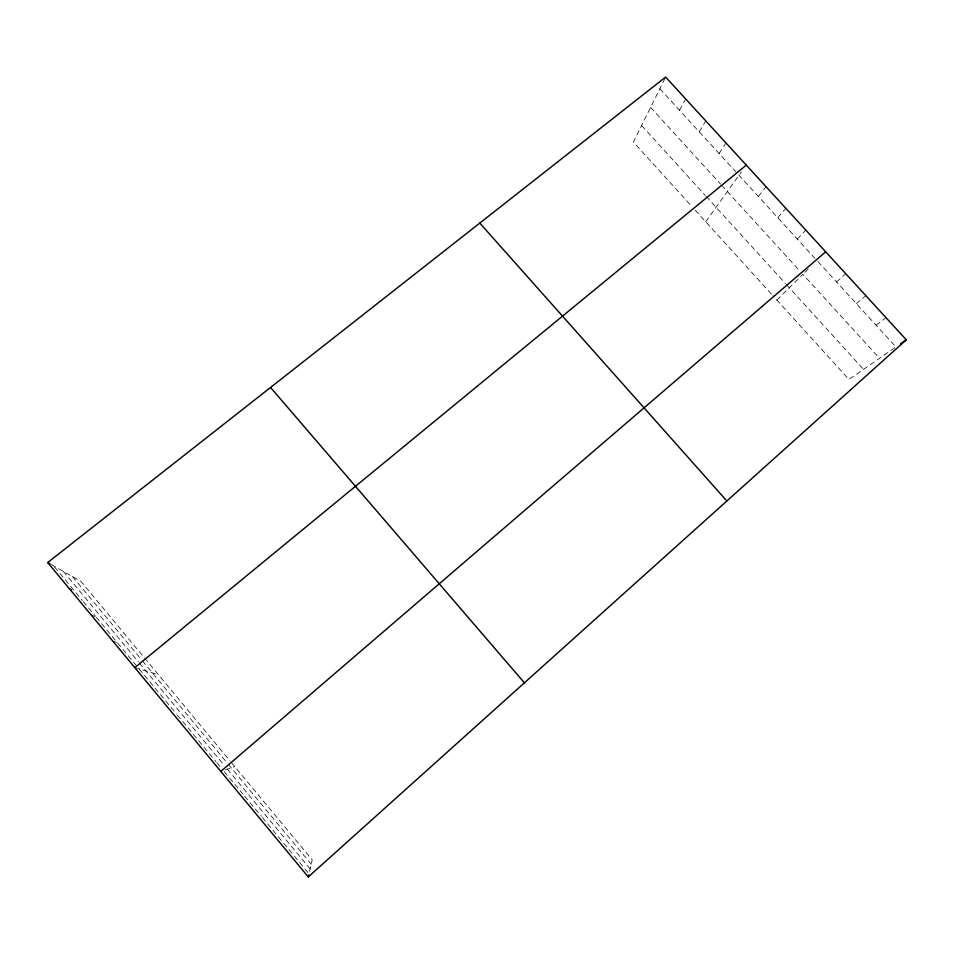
<?xml version="1.0" encoding="UTF-8"?>
<svg xmlns="http://www.w3.org/2000/svg" width="954" height="954" viewBox="0 0 954 954"><rect width="100%" height="100%" fill="white"/><g stroke="black" fill="none" stroke-linecap="round" stroke-linejoin="round"><path stroke-width="0.72" stroke-dasharray="4.77 3.58" d="M309.585 871.336L312.22 859.924L231.059 762.174M664.998 78.371L633.408 142.098L691.376 205.945M679.522 110.27L685.687 98.966M699.27 131.867L705.805 120.931M719.089 153.534L725.994 142.981M705.721 221.733L741.413 171.899M758.358 196.476L766.014 186.674M777.808 217.75L785.834 208.306M797.329 239.084L805.736 230.033M776.866 300.069L802.898 274.347L879.516 358.322M804.878 272.403L809.803 267.525M836.575 282.002L845.733 273.703M856.298 303.575L865.85 295.668M876.106 325.231L886.039 317.706M894.78 347.781L848.941 379.442L772.883 295.692M225.394 769.818L234.72 766.587M134.824 667.645L158.364 674.633M112.894 641.195L116.448 642.555M91.071 614.865L94.947 616.63M51.313 564.589L80.875 581.308L230.152 761.077M659.846 88.758L814.954 258.367M817.9 261.587L895.973 346.958M650.604 107.408L720.604 184.134M721.57 185.183L799.905 271.055M641.637 125.511L705.233 195.403M706.222 196.476L785.428 283.517M786.406 284.578L863.549 369.353M695.204 210.154L771.893 294.607M72.504 576.562L141.466 659.655M142.373 660.764L227.446 763.248M228.388 764.392L311.231 864.205M63.286 571.363L138.342 661.826M139.284 662.958L224.572 765.764M227.362 769.139L310.133 868.915M54.652 567.07L82.354 600.471M83.272 601.58L95.317 616.105M96.235 617.214L137.233 666.667M139.105 668.921L176.49 713.997M177.396 715.106L202.165 744.967M204.001 747.185L215.986 761.638M216.904 762.747L221.507 768.304M224.273 771.643L242.781 793.955M244.629 796.196L261.36 816.362M262.29 817.483L308.07 872.695"/><path stroke-width="1.43" d="M308.285 876.929L906.3 339.827L665.642 77.071L47.7 562.538L308.285 876.929L308.762 874.854M220.827 771.404L825.699 251.832M134.824 667.645L746.266 165.114M900.564 343.786L906.3 339.827M69.344 588.654L71.586 589.799M47.7 562.538L50.109 563.909M479.79 223.081L726.865 500.993M270.542 387.467L524.402 682.825"/></g></svg>
